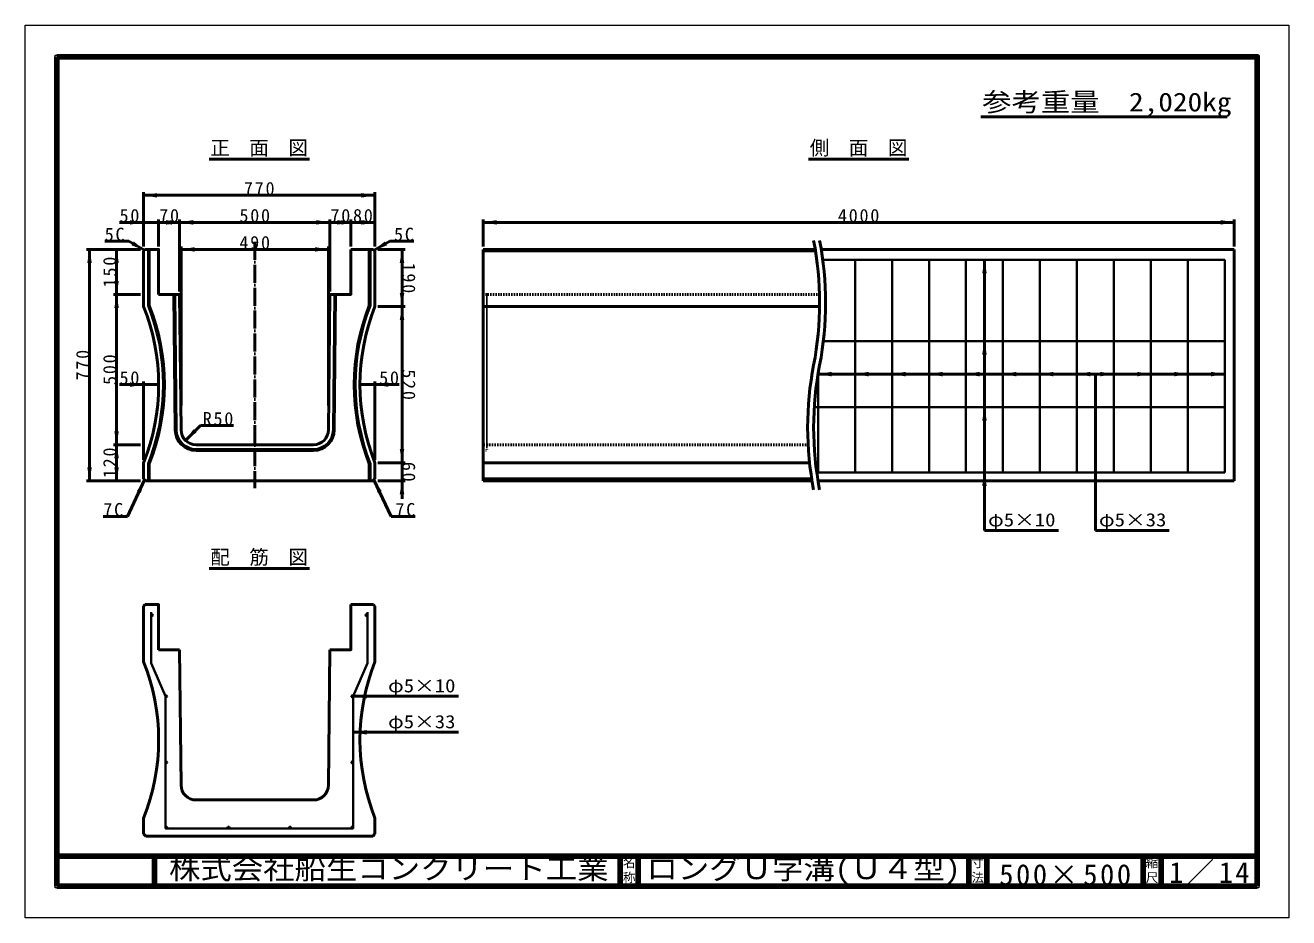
# Model space of a CAD drawing. Units: millimetres, scale not verified. Extents: x -2102 to 2102, y -1485 to 1485.
import ezdxf
from ezdxf.enums import TextEntityAlignment as Align

# ---------------------------------------------------------------- set-up
doc = ezdxf.new("R2010")
doc.units = ezdxf.units.MM
doc.header["$LTSCALE"] = 5
doc.linetypes.add('DOTTED', pattern=[1.75, 0.25, -1.5])
doc.linetypes.add('LONG_DASHED_DOTTED', pattern=[15.25, 12, -1.5, 0.25, -1.5])
doc.layers.add('0-0_V-nasSTD', color=7, linetype='Continuous', lineweight=50)
doc.layers.add('0-1_0', color=7, linetype='Continuous', lineweight=50)
doc.styles.add('ＭＳ ゴシック', font='')
doc.styles.get('ＭＳ ゴシック').set_extended_font_data('MS Gothic')

msp = doc.modelspace()

# ---------------------------------------------------------------- linework, layer by layer
at = {"layer": '0-0_V-nasSTD', "lineweight": 100}
for p, q in [((-1997.5, 1380), (-1997.5, -1380)), ((-1997.5, -1280), (1997.5, -1280)), ((-1672.5, -1280), (-1672.5, -1380)), ((-122.5, -1280), (-122.5, -1380)), ((-62.5, -1280), (-62.5, -1380)), ((1037.5, -1280), (1037.5, -1380)), ((1097.5, -1280), (1097.5, -1380)), ((1617.5, -1280), (1617.5, -1380)), ((1677.5, -1280), (1677.5, -1380)), ((-1997.5, -1380), (1997.5, -1380))]:
    msp.add_line(p, q, dxfattribs=at)
at = {"layer": '0-0_V-nasSTD'}
for p, q in [((-1708.654, 929.105), (-1708.654, 749.105)), ((-938.654, 929.105), (-938.654, 749.105)), ((-938.654, 919.105), (-1708.654, 919.105)), ((-1708.654, 829.105), (-1788.654, 829.105)), ((-1658.654, 829.105), (-1708.654, 829.105)), ((-1658.654, 839.105), (-1658.654, 749.105)), ((-1588.654, 829.105), (-1658.654, 829.105)), ((-1588.654, 839.105), (-1588.654, 599.105)), ((-1088.654, 829.105), (-1588.654, 829.105)), ((-1088.654, 839.105), (-1088.654, 599.105)), ((-1018.654, 829.105), (-1088.654, 829.105)), ((-1018.654, 839.105), (-1018.654, 749.105)), ((-938.654, 829.105), (-1018.654, 829.105)), ((-578.654, 839.105), (-578.654, 749.105)), ((1921.346, 829.105), (-578.654, 829.105)), ((1921.346, 839.105), (1921.346, 749.105)), ((-1838.116, 766.605), (-1758.116, 766.605)), ((-1706.154, 736.605), (-1758.116, 766.605)), ((-941.154, 736.605), (-889.193, 766.605)), ((-809.193, 766.605), (-889.193, 766.605)), ((-1718.654, 739.105), (-1898.654, 739.105)), ((-1888.654, 739.105), (-1888.654, -30.895)), ((-1798.654, 739.105), (-1798.654, 589.105)), ((-1703.654, 739.105), (-1708.654, 734.105)), ((-1708.654, 734.105), (-1708.654, 549.105)), ((-1692.654, 739.105), (-1692.654, 552.164)), ((-1689.654, 739.105), (-1689.654, 552.733)), ((-1583.655, 749.105), (-1583.655, 219.105)), ((-1583.655, 739.105), (-1093.655, 739.105)), ((-1093.655, 749.105), (-1093.655, 219.105)), ((-943.654, 739.105), (-1018.654, 739.105)), ((-957.654, 552.733), (-957.654, 739.105)), ((-954.654, 552.164), (-954.654, 739.105)), ((-943.654, 739.105), (-938.654, 734.105)), ((-938.654, 549.105), (-938.654, 734.105)), ((-838.654, 739.105), (-928.654, 739.105)), ((-848.654, 739.105), (-848.654, 549.105)), ((-578.654, 739.105), (-578.654, -30.895)), ((526.747, 739.105), (-578.654, 739.105)), ((527.563, 734.105), (-578.654, 734.105)), ((546.747, 739.105), (1921.346, 739.105)), ((1921.346, -30.895), (1921.346, 739.105)), ((1089.846, 704.105), (1089.846, -195.895)), ((-1718.654, 589.105), (-1808.654, 589.105)), ((-1798.654, 589.105), (-1798.654, 89.105)), ((-1588.654, 589.105), (-1658.654, 589.105)), ((-1607.655, 589.105), (-1603.148, 138.415)), ((-1604.655, 589.105), (-1600.148, 138.445)), ((-1588.654, 589.105), (-1584.149, 138.605)), ((-1088.654, 589.105), (-1093.159, 138.605)), ((-1072.653, 589.105), (-1077.16, 138.445)), ((-1069.653, 589.105), (-1074.16, 138.415)), ((-838.654, 549.105), (-928.654, 549.105)), ((-848.654, 549.105), (-848.654, 29.105)), ((541.148, 549.105), (-578.654, 549.105)), ((-1708.654, 299.105), (-1708.654, 39.105)), ((-938.654, 299.105), (-938.654, 39.105)), ((1889.346, 324.105), (535.944, 324.105)), ((1458.846, 324.105), (1458.846, -195.895)), ((-1708.654, 289.105), (-1788.654, 289.105)), ((-1658.654, 289.105), (-1708.654, 289.105)), ((-988.654, 289.105), (-938.654, 289.105)), ((-938.654, 289.105), (-858.654, 289.105)), ((-1569.33, 103.573), (-1519.832, 153.071)), ((-1519.832, 153.071), (-1409.832, 153.071)), ((-1718.654, 89.105), (-1808.654, 89.105)), ((-1798.654, 89.105), (-1798.654, -30.895)), ((-1534.152, 89.105), (-1143.157, 89.105)), ((-1534.152, 73.105), (-1143.157, 73.105)), ((-1534.152, 70.105), (-1143.157, 70.105)), ((-1708.654, 29.105), (-1708.654, -23.895)), ((-1692.654, 26.046), (-1692.654, -30.895)), ((-1689.654, 25.476), (-1689.654, -30.895)), ((-957.654, -30.895), (-957.654, 25.476)), ((-954.654, -30.895), (-954.654, 26.046)), ((-938.654, -23.895), (-938.654, 29.105)), ((-838.654, 29.105), (-928.654, 29.105)), ((-848.654, 29.105), (-848.654, -30.895)), ((507.719, 29.105), (-578.654, 29.105)), ((-1718.654, -30.895), (-1898.654, -30.895)), ((-1762.723, -149.603), (-1705.154, -27.395)), ((-1708.654, -23.895), (-1701.654, -30.895)), ((-1701.654, -30.895), (-945.654, -30.895)), ((-945.654, -30.895), (-938.654, -23.895)), ((-884.586, -149.603), (-942.154, -27.395)), ((-838.654, -30.895), (-928.654, -30.895)), ((-848.654, -30.895), (-848.654, -90.895)), ((514.808, -23.895), (-578.654, -23.895)), ((515.944, -30.895), (-578.654, -30.895)), ((1921.346, -30.895), (535.944, -30.895)), ((-1842.723, -149.603), (-1762.723, -149.603)), ((-804.586, -149.603), (-884.586, -149.603)), ((1089.846, -195.895), (1335.846, -195.895)), ((1458.846, -195.895), (1704.846, -195.895)), ((-1703.654, -443.131), (-1708.654, -448.131)), ((-1708.654, -448.131), (-1708.654, -633.131)), ((-943.654, -443.131), (-1018.654, -443.131)), ((-943.654, -443.131), (-938.654, -448.131)), ((-938.654, -633.131), (-938.654, -448.131)), ((-1588.654, -593.131), (-1658.654, -593.131)), ((-1588.654, -593.131), (-1584.149, -1043.631)), ((-1088.654, -593.131), (-1093.159, -1043.631)), ((-1011.154, -748.131), (-661.154, -748.131)), ((-1011.154, -867.86), (-661.154, -867.86)), ((-1534.152, -1093.131), (-1143.157, -1093.131)), ((-1708.654, -1153.131), (-1708.654, -1206.131)), ((-938.654, -1206.131), (-938.654, -1153.131)), ((-1708.654, -1206.131), (-1701.654, -1213.131)), ((-1701.654, -1213.131), (-945.654, -1213.131)), ((-945.654, -1213.131), (-938.654, -1206.131))]:
    msp.add_line(p, q, dxfattribs=at)
at = {"layer": '0-0_V-nasSTD', "linetype": 'LONG_DASHED_DOTTED'}
msp.add_line((-1338.654, 764.105), (-1338.654, -55.895), dxfattribs=at)
at = {"layer": '0-0_V-nasSTD', "lineweight": 35}
for p, q in [((551.96, 704.105), (1889.346, 704.105)), ((659.346, 704.105), (659.346, -2.895)), ((782.346, 704.105), (782.346, -2.895)), ((905.346, 704.105), (905.346, -2.895)), ((1028.346, 704.105), (1028.346, -2.895)), ((1151.346, 704.105), (1151.346, -2.895)), ((1274.346, 704.105), (1274.346, -2.895)), ((1397.346, 704.105), (1397.346, -2.895)), ((1520.346, 704.105), (1520.346, -2.895)), ((1643.346, 704.105), (1643.346, -2.895)), ((1766.346, 704.105), (1766.346, -2.895)), ((1889.346, 704.105), (1889.346, -2.895)), ((1889.346, 434.105), (553.838, 434.105)), ((536.346, 326.514), (536.346, -2.895)), ((1889.346, 214.105), (523.445, 214.105)), ((531.681, -2.895), (1889.346, -2.895)), ((-1683.654, -468.131), (-1683.654, -638.131)), ((-963.654, -468.131), (-963.654, -638.131)), ((-1683.654, -638.131), (-1636.154, -748.131)), ((-963.654, -638.131), (-1011.154, -748.131)), ((-1636.154, -748.131), (-1636.154, -1188.131)), ((-1011.154, -748.131), (-1011.154, -1188.131)), ((-1636.154, -1188.131), (-1011.154, -1188.131))]:
    msp.add_line(p, q, dxfattribs=at)
at = {"layer": '0-0_V-nasSTD', "linetype": 'DOTTED'}
for p, q in [((540.553, 589.105), (-578.654, 589.105)), ((-566.154, 589.105), (-566.154, 70.105)), ((502.868, 89.105), (-578.654, 89.105)), ((-578.654, 70.105), (-566.154, 70.105))]:
    msp.add_line(p, q, dxfattribs=at)
at = {"layer": '0-0_V-nasSTD', "lineweight": 18}
for points in [[(-2102.5, -1485), (-2102.5, 1485), (2102.5, 1485), (2102.5, -1485)], [(-2002.5, -1385), (-2002.5, 1385), (2002.5, 1385), (2002.5, -1385)]]:
    msp.add_lwpolyline(points, close=True, dxfattribs=at)
at = {"layer": '0-0_V-nasSTD', "lineweight": 100}
msp.add_lwpolyline([(1997.5, -1380), (1997.5, 1380), (-1997.5, 1380)], dxfattribs=at)
at = {"layer": '0-0_V-nasSTD'}
for points in [[(-1703.654, 739.105), (-1658.654, 739.105), (-1658.654, 589.105)], [(-1018.654, 739.105), (-1018.654, 589.105), (-1088.654, 589.105)], [(-1703.654, -443.131), (-1658.654, -443.131), (-1658.654, -593.131)], [(-1018.654, -443.131), (-1018.654, -593.131), (-1088.654, -593.131)]]:
    msp.add_lwpolyline(points, dxfattribs=at)
at = {"layer": '0-0_V-nasSTD', "lineweight": 35}
for centre in [(-1680.654, -478.131), (-966.654, -478.131), (-1633.154, -748.131), (-1014.154, -748.131), (-1633.154, -968.131), (-1014.154, -968.131), (-1633.154, -1185.131), (-1426.154, -1185.131), (-1221.154, -1185.131), (-1014.154, -1185.131)]:
    msp.add_circle(centre, 3, dxfattribs=at)
at = {"layer": '0-0_V-nasSTD'}
for centre, radius, start, end in [((-545.061, 561.605), 1086.406, 348.98904, 11.01096), ((-525.061, 561.605), 1086.406, 348.98904, 11.01096), ((-2359.654, 289.105), 701, 338.22895, 21.77105), ((-2359.654, 289.105), 717, 338.47616, 21.52384), ((-2359.654, 289.105), 720, 338.52158, 21.47842), ((-287.654, 289.105), 720, 158.52158, 201.47842), ((-287.654, 289.105), 717, 158.47616, 201.52384), ((-287.654, 289.105), 701, 158.22895, 201.77105), ((1587.752, 146.605), 1086.406, 168.98904, 191.01096), ((1607.752, 146.605), 1086.406, 168.98904, 191.01096), ((-1534.152, 139.105), 69, 180.57294, 270), ((-1534.152, 139.105), 66, 180.57294, 270), ((-1534.152, 139.105), 50, 180.57294, 270), ((-1143.157, 139.105), 50, 270, 359.42706), ((-1143.157, 139.105), 66, 270, 359.42706), ((-1143.157, 139.105), 69, 270, 359.42706), ((-2359.654, -893.131), 701, 338.22895, 21.77105), ((-287.654, -893.131), 701, 158.22895, 201.77105), ((-1534.152, -1043.131), 50, 180.57294, 270), ((-1143.157, -1043.131), 50, 270, 359.42706)]:
    msp.add_arc(centre, radius, start, end, dxfattribs=at)
for points in [[(-1708.654, 919.105), (-1663.654, 911.605), (-1663.654, 926.605)], [(-983.654, 911.605), (-983.654, 926.605), (-938.654, 919.105)], [(-1753.654, 821.605), (-1753.654, 836.605), (-1708.654, 829.105)], [(-1658.654, 829.105), (-1613.654, 821.605), (-1613.654, 836.605)], [(-1633.654, 821.605), (-1633.654, 836.605), (-1588.654, 829.105)], [(-1588.654, 829.105), (-1543.654, 821.605), (-1543.654, 836.605)], [(-1133.654, 821.605), (-1133.654, 836.605), (-1088.654, 829.105)], [(-1088.654, 829.105), (-1043.654, 821.605), (-1043.654, 836.605)], [(-1063.654, 821.605), (-1063.654, 836.605), (-1018.654, 829.105)], [(-1018.654, 829.105), (-973.654, 821.605), (-973.654, 836.605)], [(-983.654, 821.605), (-983.654, 836.605), (-938.654, 829.105)], [(-578.654, 829.105), (-533.654, 821.605), (-533.654, 836.605)], [(1876.346, 821.605), (1876.346, 836.605), (1921.346, 829.105)], [(-1748.875, 752.61), (-1741.375, 765.6), (-1706.154, 736.605)], [(-941.154, 736.605), (-905.933, 765.6), (-898.433, 752.61)], [(-1896.154, 694.105), (-1888.654, 739.105), (-1881.154, 694.105)], [(-1806.154, 694.105), (-1798.654, 739.105), (-1791.154, 694.105)], [(-1583.655, 739.105), (-1538.655, 731.605), (-1538.655, 746.605)], [(-1138.655, 731.605), (-1138.655, 746.605), (-1093.655, 739.105)], [(-856.154, 694.105), (-848.654, 739.105), (-841.154, 694.105)], [(1082.346, 659.105), (1089.846, 704.105), (1097.346, 659.105)], [(-1806.154, 634.105), (-1798.654, 589.105), (-1791.154, 634.105)], [(-1806.154, 544.105), (-1798.654, 589.105), (-1791.154, 544.105)], [(-856.154, 594.105), (-848.654, 549.105), (-841.154, 594.105)], [(-856.154, 504.105), (-848.654, 549.105), (-841.154, 504.105)], [(1082.346, 389.105), (1089.846, 434.105), (1097.346, 389.105)], [(-1753.654, 281.605), (-1753.654, 296.605), (-1708.654, 289.105)], [(-938.654, 289.105), (-893.654, 281.605), (-893.654, 296.605)], [(536.346, 324.105), (581.346, 316.605), (581.346, 331.605)], [(659.346, 324.105), (704.346, 316.605), (704.346, 331.605)], [(782.346, 324.105), (827.346, 316.605), (827.346, 331.605)], [(905.346, 324.105), (950.346, 316.605), (950.346, 331.605)], [(1028.346, 324.105), (1073.346, 316.605), (1073.346, 331.605)], [(1151.346, 324.105), (1196.346, 316.605), (1196.346, 331.605)], [(1274.346, 324.105), (1319.346, 316.605), (1319.346, 331.605)], [(1397.346, 324.105), (1442.346, 316.605), (1442.346, 331.605)], [(1475.346, 316.605), (1475.346, 331.605), (1520.346, 324.105)], [(1598.346, 316.605), (1598.346, 331.605), (1643.346, 324.105)], [(1721.346, 316.605), (1721.346, 331.605), (1766.346, 324.105)], [(1844.346, 316.605), (1844.346, 331.605), (1889.346, 324.105)], [(1082.346, 169.105), (1089.846, 214.105), (1097.346, 169.105)], [(-1806.154, 134.105), (-1798.654, 89.105), (-1791.154, 134.105)], [(-1569.33, 103.573), (-1542.813, 140.696), (-1532.207, 130.09)], [(-1806.154, 44.105), (-1798.654, 89.105), (-1791.154, 44.105)], [(-856.154, 74.993), (-848.654, 29.993), (-841.154, 74.993)], [(-1896.154, 14.105), (-1888.654, -30.895), (-1881.154, 14.105)], [(-1806.154, 14.105), (-1798.654, -30.895), (-1791.154, 14.105)], [(-1731.116, -64.908), (-1717.546, -71.301), (-1705.154, -27.395)], [(-942.154, -27.395), (-929.762, -71.301), (-916.192, -64.908)], [(-856.154, -75.895), (-848.654, -30.895), (-841.154, -75.895)], [(1082.346, -47.895), (1089.846, -2.895), (1097.346, -47.895)], [(-1683.654, -478.131), (-1683.117, -476.417), (-1682.721, -480.305)], [(-1683.117, -476.417), (-1681.109, -475.165), (-1678.818, -475.759)], [(-1683.117, -476.417), (-1678.818, -475.759), (-1677.67, -477.827)], [(-1683.117, -476.417), (-1682.721, -480.305), (-1680.502, -481.127)], [(-1683.117, -476.417), (-1680.502, -481.127), (-1678.378, -480.085)], [(-1683.117, -476.417), (-1678.378, -480.085), (-1677.67, -477.827)], [(-969.639, -478.434), (-968.931, -476.177), (-964.192, -479.845)], [(-969.639, -478.434), (-968.491, -480.503), (-964.192, -479.845)], [(-968.931, -476.177), (-966.806, -475.135), (-964.192, -479.845)], [(-968.491, -480.503), (-966.2, -481.096), (-964.192, -479.845)], [(-966.806, -475.135), (-964.587, -475.956), (-964.192, -479.845)], [(-964.587, -475.956), (-964.192, -479.845), (-963.654, -478.131)], [(-1636.154, -748.131), (-1635.617, -746.417), (-1635.221, -750.305)], [(-1635.617, -746.417), (-1633.609, -745.165), (-1631.318, -745.759)], [(-1635.617, -746.417), (-1631.318, -745.759), (-1630.17, -747.827)], [(-1635.617, -746.417), (-1635.221, -750.305), (-1633.002, -751.127)], [(-1635.617, -746.417), (-1633.002, -751.127), (-1630.878, -750.085)], [(-1635.617, -746.417), (-1630.878, -750.085), (-1630.17, -747.827)], [(-1017.139, -748.434), (-1016.431, -746.177), (-1011.692, -749.845)], [(-1017.139, -748.434), (-1015.991, -750.503), (-1011.692, -749.845)], [(-1016.431, -746.177), (-1014.306, -745.135), (-1011.692, -749.845)], [(-1015.991, -750.503), (-1013.7, -751.096), (-1011.692, -749.845)], [(-1014.306, -745.135), (-1012.087, -745.956), (-1011.692, -749.845)], [(-1012.087, -745.956), (-1011.692, -749.845), (-1011.154, -748.131)], [(-1011.154, -748.131), (-966.154, -755.631), (-966.154, -740.631)], [(-1011.154, -867.86), (-966.154, -875.36), (-966.154, -860.36)], [(-1636.154, -968.131), (-1635.617, -966.417), (-1635.221, -970.305)], [(-1635.617, -966.417), (-1633.609, -965.165), (-1631.318, -965.759)], [(-1635.617, -966.417), (-1631.318, -965.759), (-1630.17, -967.827)], [(-1635.617, -966.417), (-1635.221, -970.305), (-1633.002, -971.127)], [(-1635.617, -966.417), (-1633.002, -971.127), (-1630.878, -970.085)], [(-1635.617, -966.417), (-1630.878, -970.085), (-1630.17, -967.827)], [(-1017.139, -968.434), (-1016.431, -966.177), (-1011.692, -969.845)], [(-1016.431, -966.177), (-1014.306, -965.135), (-1011.692, -969.845)], [(-1014.306, -965.135), (-1012.087, -965.956), (-1011.692, -969.845)], [(-1012.087, -965.956), (-1011.692, -969.845), (-1011.154, -968.131)], [(-1017.139, -968.434), (-1015.991, -970.503), (-1011.692, -969.845)], [(-1015.991, -970.503), (-1013.7, -971.096), (-1011.692, -969.845)], [(-1636.154, -1185.131), (-1635.848, -1183.81), (-1631.44, -1187.593)], [(-1636.154, -1185.131), (-1636.093, -1185.735), (-1631.44, -1187.593)], [(-1636.093, -1185.735), (-1635.911, -1186.314), (-1631.44, -1187.593)], [(-1635.911, -1186.314), (-1635.617, -1186.845), (-1631.44, -1187.593)], [(-1635.848, -1183.81), (-1634.61, -1182.508), (-1631.44, -1187.593)], [(-1635.617, -1186.845), (-1635.221, -1187.305), (-1631.44, -1187.593)], [(-1635.221, -1187.305), (-1634.741, -1187.677), (-1631.44, -1187.593)], [(-1634.741, -1187.677), (-1634.196, -1187.944), (-1631.44, -1187.593)], [(-1634.61, -1182.508), (-1632.851, -1182.146), (-1631.44, -1187.593)], [(-1634.196, -1187.944), (-1633.609, -1188.096), (-1631.44, -1187.593)], [(-1633.609, -1188.096), (-1633.154, -1188.131), (-1631.44, -1187.593)], [(-1632.851, -1182.146), (-1631.44, -1187.593), (-1631.2, -1182.855)], [(-1631.44, -1187.593), (-1631.2, -1182.855), (-1630.25, -1184.379)], [(-1631.44, -1187.593), (-1630.341, -1186.173), (-1630.25, -1184.379)], [(-1429.12, -1185.585), (-1428.527, -1183.295), (-1427.868, -1187.593)], [(-1428.527, -1183.295), (-1427.868, -1187.593), (-1426.458, -1182.146)], [(-1427.868, -1187.593), (-1426.458, -1182.146), (-1424.2, -1182.855)], [(-1427.868, -1187.593), (-1424.2, -1182.855), (-1423.158, -1184.979)], [(-1427.868, -1187.593), (-1423.98, -1187.198), (-1423.158, -1184.979)], [(-1427.868, -1187.593), (-1426.154, -1188.131), (-1423.98, -1187.198)], [(-1224.12, -1185.585), (-1223.527, -1183.295), (-1222.868, -1187.593)], [(-1223.527, -1183.295), (-1222.868, -1187.593), (-1221.458, -1182.146)], [(-1222.868, -1187.593), (-1221.458, -1182.146), (-1219.2, -1182.855)], [(-1222.868, -1187.593), (-1219.2, -1182.855), (-1218.158, -1184.979)], [(-1222.868, -1187.593), (-1218.98, -1187.198), (-1218.158, -1184.979)], [(-1222.868, -1187.593), (-1221.154, -1188.131), (-1218.98, -1187.198)], [(-1017.139, -1184.827), (-1016.431, -1183.177), (-1013.55, -1188.069)], [(-1017.139, -1184.827), (-1016.777, -1186.587), (-1013.55, -1188.069)], [(-1016.777, -1186.587), (-1015.475, -1187.824), (-1013.55, -1188.069)], [(-1016.431, -1183.177), (-1014.906, -1182.227), (-1013.55, -1188.069)], [(-1015.475, -1187.824), (-1014.154, -1188.131), (-1013.55, -1188.069)], [(-1014.906, -1182.227), (-1013.55, -1188.069), (-1013.112, -1182.318)], [(-1013.55, -1188.069), (-1013.112, -1182.318), (-1011.692, -1183.417)], [(-1013.55, -1188.069), (-1011.692, -1183.417), (-1011.154, -1185.131)], [(-1013.55, -1188.069), (-1011.189, -1185.585), (-1011.154, -1185.131)], [(-1013.55, -1188.069), (-1011.341, -1186.173), (-1011.189, -1185.585)], [(-1013.55, -1188.069), (-1011.608, -1186.718), (-1011.341, -1186.173)], [(-1013.55, -1188.069), (-1011.98, -1187.198), (-1011.608, -1186.718)], [(-1013.55, -1188.069), (-1012.44, -1187.593), (-1011.98, -1187.198)], [(-1013.55, -1188.069), (-1012.971, -1187.888), (-1012.44, -1187.593)]]:
    msp.add_solid(points, dxfattribs=at)
at = {"layer": '0-1_0'}
for p, q in [((1078.036, 1179.753), (1898.036, 1179.753)), ((-1490.654, 1039.105), (-1156.654, 1039.105)), ((504.346, 1039.105), (838.346, 1039.105)), ((-1490.654, -323.131), (-1156.654, -323.131))]:
    msp.add_line(p, q, dxfattribs=at)

# ---------------------------------------------------------------- texts
at = {"layer": '0-0_V-nasSTD', "style": 'ＭＳ ゴシック'}
for s, height, width, p in [('参考重量\u30002,020kg', 62.32, 1.15, (1082.036, 1179.753)), ('φ5×10', 43.99, 1.15, (1101.846, -195.895)), ('φ5×33', 43.99, 1.15, (1470.846, -195.895)), ('φ5×10', 43.99, 1.15, (-895.154, -748.131)), ('φ5×33', 43.99, 1.15, (-895.154, -867.86)), ('株式会社船生コンクリート工業', 69.65, 1.1, (-1624.25, -1377.5)), ('ロングＵ字溝(Ｕ４型)', 69.65, 1.1, (-35, -1377.5))]:
    msp.add_text(s, height=height, dxfattribs=dict(at, width=width)).set_placement(p, align=Align.BOTTOM_LEFT)
for s, height, p in [('正\u3000面\u3000図', 47.65, (-1486.658, 1039.105)), ('側\u3000面\u3000図', 47.65, (508.342, 1039.105)), ('配\u3000筋\u3000図', 47.65, (-1486.658, -323.131)), ('名', 30.79, (-113.518, -1326.001)), ('寸', 30.79, (1046.482, -1326.001)), ('縮', 30.79, (1626.482, -1326.001)), ('称', 30.79, (-113.524, -1375.99)), ('法', 30.79, (1046.476, -1375.99)), ('尺', 30.79, (1626.476, -1375.99))]:
    msp.add_text(s, height=height, dxfattribs=at).set_placement(p, align=Align.BOTTOM_LEFT)
at = {"layer": '0-0_V-nasSTD', "attachment_point": 7, "style": 'ＭＳ ゴシック'}
for s, insert, char_height in [('\\T1.2;770', (-1374.641, 919.105), 43.99), ('\\T1.2;50', (-1788.654, 829.105), 43.99), ('\\T1.2;70', (-1656.654, 829.105), 43.99), ('\\T1.2;500', (-1389.641, 829.105), 43.99), ('\\T1.2;70', (-1086.654, 829.105), 43.99), ('\\T1.2;80', (-1011.654, 829.105), 43.99), ('\\T1.2;4000', (602.24, 829.105), 43.99), ('\\T1.2;5C', (-1838.116, 766.605), 43.99), ('\\T1.2;5C', (-875.193, 766.605), 43.99), ('\\T1.2;490', (-1389.641, 739.105), 43.99), ('\\T1.2;50', (-1788.654, 289.105), 43.99), ('\\T1.2;50', (-924.654, 289.105), 43.99), ('\\T1.2;R50', (-1511.832, 153.071), 43.99), ('\\T1.2;7C', (-1842.723, -149.603), 43.99), ('\\T1.2;7C', (-870.586, -149.603), 43.99), ('\\T1.16;1／14', (1704.533, -1377.418), 69.65), ('\\T1.18;500×500', (1139.081, -1377.492), 69.65)]:
    msp.add_mtext(s, dxfattribs=dict(at, insert=insert, char_height=char_height))
at = {"layer": '0-0_V-nasSTD', "char_height": 43.99, "attachment_point": 7, "style": 'ＭＳ ゴシック'}
for s, insert, rotation in [('\\T1.2;150', (-1798.654, 613.092), 90), ('\\T1.2;190', (-848.654, 695.092), 270), ('\\T1.2;770', (-1888.654, 303.092), 90), ('\\T1.2;500', (-1798.654, 288.092), 90), ('\\T1.2;520', (-848.654, 340.092), 270), ('\\T1.2;120', (-1798.654, -21.908), 90), ('\\T1.2;60', (-848.654, 32.118), 270)]:
    msp.add_mtext(s, dxfattribs=dict(at, insert=insert, rotation=rotation))

doc.saveas('drawing.dxf')
